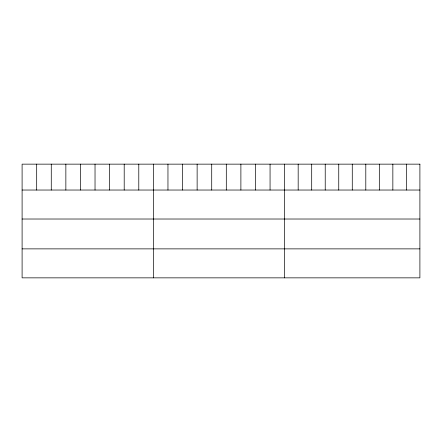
<?xml version="1.0" encoding="UTF-8"?>
<svg xmlns="http://www.w3.org/2000/svg" width="442" height="442" viewBox="0 0 442 442"><rect width="100%" height="100%" fill="white"/><g stroke="black" fill="none" stroke-linecap="round" stroke-linejoin="round"><path stroke-width="0.66" d="M22.1 190.032L419.9 190.032M22.1 219.017L419.9 219.017M22.1 248.874L419.9 248.874M406.375 164.148L406.375 190.032M392.85 164.148L392.85 190.032M379.324 164.148L379.324 190.032M365.799 164.148L365.799 190.032M352.274 164.148L352.274 190.032M338.749 164.148L338.749 190.032M325.224 164.148L325.224 190.032M311.698 164.148L311.698 190.032M298.173 164.148L298.173 190.032M284.648 164.148L284.648 277.852M270.062 164.148L270.062 190.032M255.476 164.148L255.476 190.032M240.89 164.148L240.89 190.032M226.304 164.148L226.304 190.032M211.718 164.148L211.718 190.032M197.132 164.148L197.132 190.032M182.546 164.148L182.546 190.032M167.96 164.148L167.96 190.032M153.374 164.148L153.374 277.852M138.788 164.148L138.788 190.032M124.202 164.148L124.202 190.032M109.616 164.148L109.616 190.032M95.03 164.148L95.03 190.032M80.444 164.148L80.444 190.032M65.858 164.148L65.858 190.032M51.272 164.148L51.272 190.032M36.686 164.148L36.686 190.032M419.9 164.148L22.1 164.148L22.1 277.852L419.9 277.852L419.9 164.148"/></g></svg>
